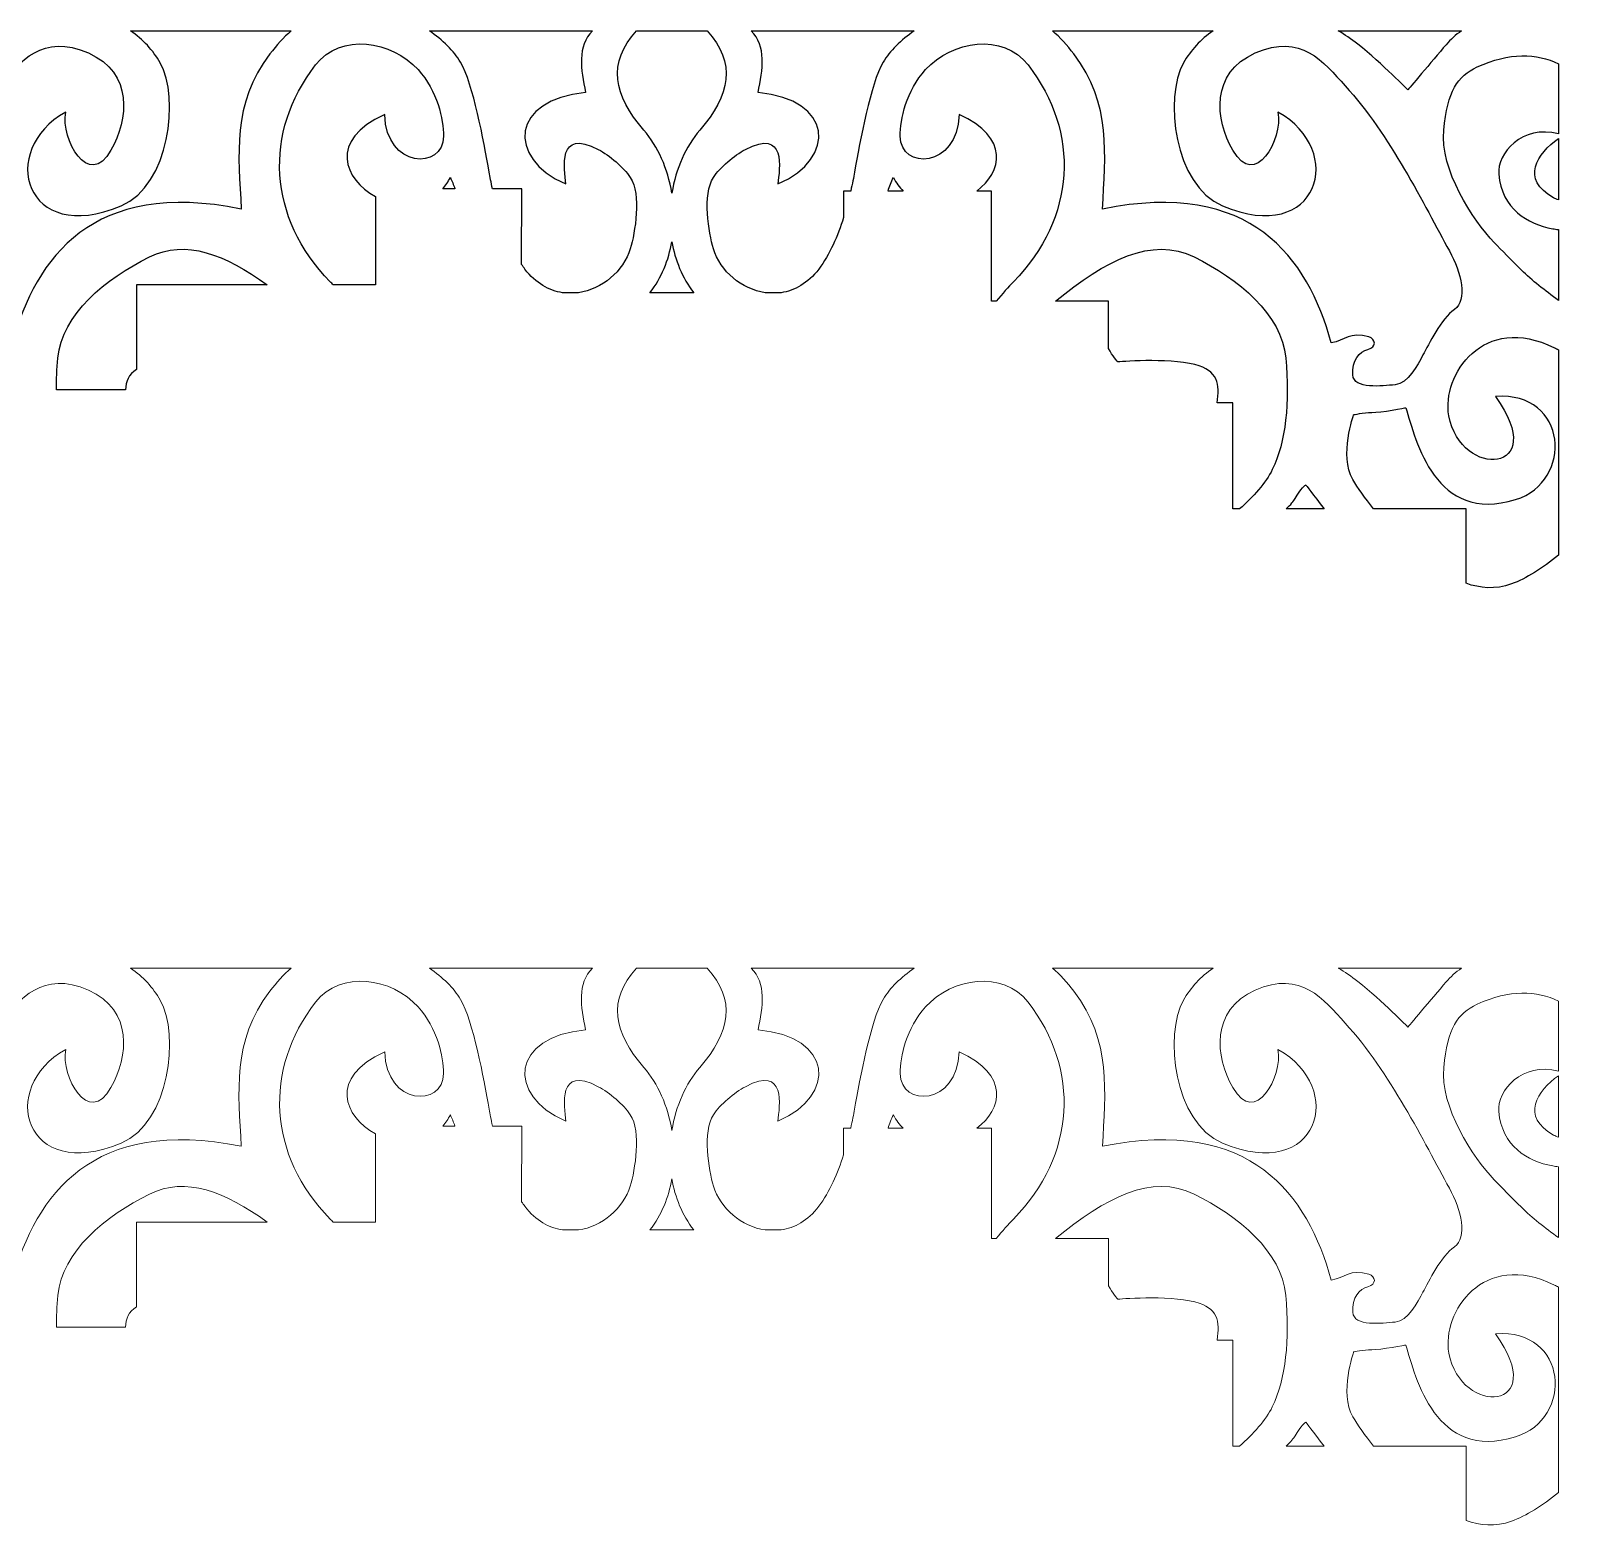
# Model space of a CAD drawing. Header units: centimetres. Extents: x -9 to 9.7, y 4.6 to 13.5.
# Drawn here: x 0.86 to 9.64, y 4.8 to 13.31 of the extents above; entities that cross this region are included whole.
import ezdxf

# ---------------------------------------------------------------- set-up
doc = ezdxf.new("R2010")
doc.units = ezdxf.units.CM
doc.header["$MEASUREMENT"] = 0
doc.layers.add('layer 1', color=7, linetype='Continuous')

msp = doc.modelspace()

# ---------------------------------------------------------------- linework, layer by layer
at = {"layer": 'layer 1', "color": 30}
for points, knots in [([(2.34308, 13.30802), (2.0385, 13.30801), (1.73391, 13.30801), (1.42932, 13.308), (1.42932, 13.308), (1.49969, 13.26013), (1.55732, 13.19779), (1.59796, 13.12579), (1.59796, 13.12579), (1.70825, 12.93037), (1.6536, 12.43004), (1.37613, 12.31313), (1.37613, 12.31313), (0.82835, 12.08234), (0.66854, 12.62852), (1.06048, 12.84582), (1.06048, 12.84582), (1.03166, 12.69177), (1.19007, 12.40363), (1.31753, 12.62916), (1.31753, 12.62916), (1.41665, 12.80456), (1.44681, 13.0683), (1.18912, 13.18266), (1.18912, 13.18266), (0.92881, 13.2982), (0.80169, 13.13095), (0.67798, 12.99578), (0.67798, 12.99578), (0.42371, 12.71796), (0.22859, 12.31746), (0.0852, 12.05657), (0.0852, 12.05657), (0.01716, 11.93276), (-0.01913, 11.77491), (0.05647, 11.72333), (0.05647, 11.72333), (0.13207, 11.67174), (0.20356, 11.5243), (0.23532, 11.4655), (0.23532, 11.4655), (0.26707, 11.4067), (0.3215, 11.30147), (0.39407, 11.29528), (0.39407, 11.29528), (0.46664, 11.28909), (0.62993, 11.26743), (0.63447, 11.35099), (0.63447, 11.35099), (0.63901, 11.43455), (0.59818, 11.48407), (0.54829, 11.49645), (0.54829, 11.49645), (0.4984, 11.50883), (0.50293, 11.55525), (0.54375, 11.56763), (0.54375, 11.56763), (0.64925, 11.59962), (0.68004, 11.54671), (0.75694, 11.53359), (0.75694, 11.53359), (0.89132, 12.01901), (1.21238, 12.46604), (2.05873, 12.29493), (2.05873, 12.29493), (2.04374, 12.60167), (2.00403, 12.89189), (2.22202, 13.17697), (2.22202, 13.17697), (2.26033, 13.22707), (2.29974, 13.27119), (2.34308, 13.30802)], [0, 0, 0, 0, 0.0526316, 0.0526316, 0.0526316, 0.0526316, 0.1052632, 0.1052632, 0.1052632, 0.1052632, 0.1578947, 0.1578947, 0.1578947, 0.1578947, 0.2105263, 0.2105263, 0.2105263, 0.2105263, 0.2631579, 0.2631579, 0.2631579, 0.2631579, 0.3157895, 0.3157895, 0.3157895, 0.3157895, 0.3684211, 0.3684211, 0.3684211, 0.3684211, 0.4210526, 0.4210526, 0.4210526, 0.4210526, 0.4736842, 0.4736842, 0.4736842, 0.4736842, 0.5263158, 0.5263158, 0.5263158, 0.5263158, 0.5789474, 0.5789474, 0.5789474, 0.5789474, 0.6315789, 0.6315789, 0.6315789, 0.6315789, 0.6842105, 0.6842105, 0.6842105, 0.6842105, 0.7368421, 0.7368421, 0.7368421, 0.7368421, 0.7894737, 0.7894737, 0.7894737, 0.7894737, 0.8421053, 0.8421053, 0.8421053, 0.8421053, 0.8947368, 0.8947368, 0.8947368, 0.8947368, 1, 1, 1, 1]), ([(2.58188, 11.86347), (2.66226, 11.86347), (2.74264, 11.86347), (2.82301, 11.86347), (2.82301, 11.86347), (2.82301, 11.86347), (2.82301, 12.36619), (2.82301, 12.36619), (2.82301, 12.36619), (2.64374, 12.46185), (2.55276, 12.68637), (2.87495, 12.83292), (2.87495, 12.83292), (2.88336, 12.52326), (3.2095, 12.51557), (3.2095, 12.70912), (3.2095, 12.70912), (3.2095, 12.80499), (3.17497, 12.96658), (3.06499, 13.08766), (3.06499, 13.08766), (2.91429, 13.25357), (2.62599, 13.29971), (2.48182, 13.11406), (2.48182, 13.11406), (2.18426, 12.73091), (2.21028, 12.24421), (2.56498, 11.88118), (2.56498, 11.88118), (2.57047, 11.87556), (2.57611, 11.86965), (2.58188, 11.86347)], [0, 0, 0, 0, 0.1111111, 0.1111111, 0.1111111, 0.1111111, 0.2222222, 0.2222222, 0.2222222, 0.2222222, 0.3333333, 0.3333333, 0.3333333, 0.3333333, 0.4444444, 0.4444444, 0.4444444, 0.4444444, 0.5555556, 0.5555556, 0.5555556, 0.5555556, 0.6666667, 0.6666667, 0.6666667, 0.6666667, 0.7777778, 0.7777778, 0.7777778, 0.7777778, 1, 1, 1, 1]), ([(3.48831, 12.4102), (3.48831, 12.4102), (3.655, 12.4102), (3.655, 12.4102), (3.655, 12.4102), (3.655, 12.4102), (3.6538, 11.97961), (3.6538, 11.97961), (3.6538, 11.97961), (3.65988, 11.97064), (3.66612, 11.96189), (3.67256, 11.95343), (3.67256, 11.95343), (3.73468, 11.87174), (3.81043, 11.83029), (3.88719, 11.81901), (3.88719, 11.81901), (3.91711, 11.81901), (3.94703, 11.81901), (3.97695, 11.81901), (3.97695, 11.81901), (4.11122, 11.83819), (4.23316, 11.94019), (4.27222, 12.069), (4.27222, 12.069), (4.29944, 12.15875), (4.33573, 12.37849), (4.27222, 12.47443), (4.27222, 12.47443), (4.23452, 12.5314), (4.15404, 12.59982), (4.09012, 12.6337), (4.09012, 12.6337), (3.85396, 12.75889), (3.89756, 12.52189), (3.90482, 12.43729), (3.90482, 12.43729), (3.56398, 12.58679), (3.59427, 12.91867), (4.01822, 12.95723), (4.01822, 12.95723), (3.99047, 13.08978), (3.96997, 13.22133), (4.05682, 13.30805), (4.05682, 13.30805), (3.74764, 13.30804), (3.43847, 13.30804), (3.12929, 13.30803), (3.12929, 13.30803), (3.20458, 13.25714), (3.26898, 13.19385), (3.30609, 13.13055), (3.30609, 13.13055), (3.37866, 13.00675), (3.43763, 12.68488), (3.46938, 12.50538), (3.46938, 12.50538), (3.47403, 12.4791), (3.48024, 12.44662), (3.48831, 12.4102)], [0, 0, 0, 0, 0.0625, 0.0625, 0.0625, 0.0625, 0.125, 0.125, 0.125, 0.125, 0.1875, 0.1875, 0.1875, 0.1875, 0.25, 0.25, 0.25, 0.25, 0.3125, 0.3125, 0.3125, 0.3125, 0.375, 0.375, 0.375, 0.375, 0.4375, 0.4375, 0.4375, 0.4375, 0.5, 0.5, 0.5, 0.5, 0.5625, 0.5625, 0.5625, 0.5625, 0.625, 0.625, 0.625, 0.625, 0.6875, 0.6875, 0.6875, 0.6875, 0.75, 0.75, 0.75, 0.75, 0.8125, 0.8125, 0.8125, 0.8125, 0.875, 0.875, 0.875, 0.875, 1, 1, 1, 1]), ([(4.7099, 13.30806), (4.57573, 13.30806), (4.44156, 13.30805), (4.30739, 13.30805), (4.30739, 13.30805), (4.14173, 13.12736), (4.17647, 12.94184), (4.34933, 12.74369), (4.34933, 12.74369), (4.42967, 12.6516), (4.4857, 12.52339), (4.50865, 12.38552), (4.50865, 12.38552), (4.53161, 12.52339), (4.58763, 12.6516), (4.66797, 12.74369), (4.66797, 12.74369), (4.84084, 12.94184), (4.87557, 13.12736), (4.7099, 13.30806)], [0, 0, 0, 0, 0.1666667, 0.1666667, 0.1666667, 0.1666667, 0.3333333, 0.3333333, 0.3333333, 0.3333333, 0.5, 0.5, 0.5, 0.5, 0.6666667, 0.6666667, 0.6666667, 0.6666667, 1, 1, 1, 1]), ([(5.04035, 11.81901), (5.07027, 11.81901), (5.10019, 11.81901), (5.13011, 11.81901), (5.13011, 11.81901), (5.20687, 11.83029), (5.28262, 11.87174), (5.34475, 11.95343), (5.34475, 11.95343), (5.40708, 12.03539), (5.45255, 12.14313), (5.48516, 12.24584), (5.48516, 12.24584), (5.48516, 12.29634), (5.48516, 12.34685), (5.48516, 12.39736), (5.48516, 12.39736), (5.48516, 12.39736), (5.5261, 12.39736), (5.5261, 12.39736), (5.5261, 12.39736), (5.5356, 12.439), (5.54273, 12.47605), (5.54792, 12.50538), (5.54792, 12.50538), (5.57967, 12.68488), (5.63864, 13.00675), (5.71121, 13.13055), (5.71121, 13.13055), (5.74834, 13.19387), (5.81275, 13.25718), (5.88808, 13.30808), (5.88808, 13.30808), (5.57887, 13.30807), (5.26967, 13.30807), (4.96046, 13.30806), (4.96046, 13.30806), (5.04733, 13.22135), (5.02684, 13.08979), (4.99909, 12.95723), (4.99909, 12.95723), (5.42303, 12.91867), (5.45332, 12.58679), (5.11248, 12.43729), (5.11248, 12.43729), (5.11974, 12.52189), (5.16334, 12.75889), (4.92718, 12.6337), (4.92718, 12.6337), (4.86326, 12.59982), (4.78278, 12.5314), (4.74508, 12.47443), (4.74508, 12.47443), (4.68158, 12.37849), (4.71786, 12.15875), (4.74508, 12.069), (4.74508, 12.069), (4.78414, 11.94019), (4.90608, 11.83818), (5.04035, 11.81901)], [0, 0, 0, 0, 0.0625, 0.0625, 0.0625, 0.0625, 0.125, 0.125, 0.125, 0.125, 0.1875, 0.1875, 0.1875, 0.1875, 0.25, 0.25, 0.25, 0.25, 0.3125, 0.3125, 0.3125, 0.3125, 0.375, 0.375, 0.375, 0.375, 0.4375, 0.4375, 0.4375, 0.4375, 0.5, 0.5, 0.5, 0.5, 0.5625, 0.5625, 0.5625, 0.5625, 0.625, 0.625, 0.625, 0.625, 0.6875, 0.6875, 0.6875, 0.6875, 0.75, 0.75, 0.75, 0.75, 0.8125, 0.8125, 0.8125, 0.8125, 0.875, 0.875, 0.875, 0.875, 1, 1, 1, 1]), ([(6.24335, 12.39736), (6.24335, 12.39736), (6.32669, 12.39736), (6.32669, 12.39736), (6.32669, 12.39736), (6.32669, 12.39736), (6.32669, 11.77057), (6.32669, 11.77057), (6.32669, 11.77057), (6.32669, 11.77057), (6.35432, 11.77057), (6.35432, 11.77057), (6.35432, 11.77057), (6.38985, 11.81339), (6.42322, 11.8514), (6.45232, 11.88118), (6.45232, 11.88118), (6.80703, 12.24421), (6.83304, 12.73091), (6.53548, 13.11406), (6.53548, 13.11406), (6.39131, 13.29971), (6.10301, 13.25357), (5.95231, 13.08766), (5.95231, 13.08766), (5.84233, 12.96658), (5.8078, 12.80499), (5.8078, 12.70912), (5.8078, 12.70912), (5.8078, 12.51557), (6.13394, 12.52326), (6.14235, 12.83292), (6.14235, 12.83292), (6.43345, 12.70051), (6.38719, 12.50448), (6.24335, 12.39736)], [0, 0, 0, 0, 0.1, 0.1, 0.1, 0.1, 0.2, 0.2, 0.2, 0.2, 0.3, 0.3, 0.3, 0.3, 0.4, 0.4, 0.4, 0.4, 0.5, 0.5, 0.5, 0.5, 0.6, 0.6, 0.6, 0.6, 0.7, 0.7, 0.7, 0.7, 0.8, 0.8, 0.8, 0.8, 1, 1, 1, 1]), ([(7.58813, 13.30811), (7.28346, 13.3081), (6.9788, 13.3081), (6.67413, 13.30809), (6.67413, 13.30809), (6.71751, 13.27125), (6.75695, 13.2271), (6.79528, 13.17697), (6.79528, 13.17697), (7.01328, 12.89189), (6.97356, 12.60167), (6.95857, 12.29493), (6.95857, 12.29493), (7.80492, 12.46604), (8.12599, 12.01901), (8.26036, 11.53359), (8.26036, 11.53359), (8.33726, 11.54671), (8.36805, 11.59962), (8.47355, 11.56763), (8.47355, 11.56763), (8.51437, 11.55525), (8.51891, 11.50883), (8.46901, 11.49645), (8.46901, 11.49645), (8.41912, 11.48407), (8.3783, 11.43455), (8.38283, 11.35099), (8.38283, 11.35099), (8.38737, 11.26743), (8.55066, 11.28909), (8.62323, 11.29528), (8.62323, 11.29528), (8.69581, 11.30147), (8.75024, 11.4067), (8.78199, 11.4655), (8.78199, 11.4655), (8.81374, 11.5243), (8.88523, 11.67174), (8.96083, 11.72333), (8.96083, 11.72333), (9.03643, 11.77491), (9.00014, 11.93276), (8.9321, 12.05657), (8.9321, 12.05657), (8.78872, 12.31746), (8.59359, 12.71796), (8.33933, 12.99578), (8.33933, 12.99578), (8.21562, 13.13095), (8.0885, 13.2982), (7.82818, 13.18266), (7.82818, 13.18266), (7.5705, 13.0683), (7.60065, 12.80456), (7.69977, 12.62916), (7.69977, 12.62916), (7.82723, 12.40363), (7.98564, 12.69177), (7.95682, 12.84582), (7.95682, 12.84582), (8.34876, 12.62852), (8.18895, 12.08234), (7.64117, 12.31313), (7.64117, 12.31313), (7.3637, 12.43004), (7.30905, 12.93037), (7.41934, 13.12579), (7.41934, 13.12579), (7.46001, 13.19785), (7.51769, 13.26022), (7.58813, 13.30811)], [0, 0, 0, 0, 0.0526316, 0.0526316, 0.0526316, 0.0526316, 0.1052632, 0.1052632, 0.1052632, 0.1052632, 0.1578947, 0.1578947, 0.1578947, 0.1578947, 0.2105263, 0.2105263, 0.2105263, 0.2105263, 0.2631579, 0.2631579, 0.2631579, 0.2631579, 0.3157895, 0.3157895, 0.3157895, 0.3157895, 0.3684211, 0.3684211, 0.3684211, 0.3684211, 0.4210526, 0.4210526, 0.4210526, 0.4210526, 0.4736842, 0.4736842, 0.4736842, 0.4736842, 0.5263158, 0.5263158, 0.5263158, 0.5263158, 0.5789474, 0.5789474, 0.5789474, 0.5789474, 0.6315789, 0.6315789, 0.6315789, 0.6315789, 0.6842105, 0.6842105, 0.6842105, 0.6842105, 0.7368421, 0.7368421, 0.7368421, 0.7368421, 0.7894737, 0.7894737, 0.7894737, 0.7894737, 0.8421053, 0.8421053, 0.8421053, 0.8421053, 0.8947368, 0.8947368, 0.8947368, 0.8947368, 1, 1, 1, 1]), ([(9.00143, 13.30813), (8.76768, 13.30813), (8.53394, 13.30812), (8.30019, 13.30812), (8.30019, 13.30812), (8.33676, 13.28684), (8.37357, 13.26184), (8.41044, 13.23271), (8.41044, 13.23271), (8.55409, 13.11922), (8.69581, 12.97271), (8.69581, 12.97271), (8.69581, 12.97271), (8.69581, 12.97271), (8.83188, 13.13364), (8.91353, 13.22958), (8.91353, 13.22958), (8.93856, 13.259), (8.96831, 13.28528), (9.00143, 13.30813)], [0, 0, 0, 0, 0.1666667, 0.1666667, 0.1666667, 0.1666667, 0.3333333, 0.3333333, 0.3333333, 0.3333333, 0.5, 0.5, 0.5, 0.5, 0.6666667, 0.6666667, 0.6666667, 0.6666667, 1, 1, 1, 1]), ([(9.55224, 11.77535), (9.55224, 11.90965), (9.55224, 12.04394), (9.55224, 12.17823), (9.55224, 12.17823), (9.54137, 12.17935), (9.53061, 12.18091), (9.51998, 12.18291), (9.51998, 12.18291), (9.37678, 12.2099), (9.23098, 12.29551), (9.21289, 12.493), (9.21289, 12.493), (9.20209, 12.61095), (9.34702, 12.77658), (9.55224, 12.72239), (9.55224, 12.72239), (9.55224, 12.85533), (9.55224, 12.98827), (9.55224, 13.1212), (9.55224, 13.1212), (9.42967, 13.17996), (9.27398, 13.18786), (9.09042, 13.10269), (9.09042, 13.10269), (8.97703, 13.05008), (8.9226, 12.96652), (8.89992, 12.74369), (8.89992, 12.74369), (8.87724, 12.52086), (9.06521, 12.23098), (9.18768, 12.10409), (9.18768, 12.10409), (9.22978, 12.06047), (9.28343, 12.00502), (9.34162, 11.9479), (9.34162, 11.9479), (9.40293, 11.8877), (9.47693, 11.83127), (9.55224, 11.77535)], [0, 0, 0, 0, 0.0909091, 0.0909091, 0.0909091, 0.0909091, 0.1818182, 0.1818182, 0.1818182, 0.1818182, 0.2727273, 0.2727273, 0.2727273, 0.2727273, 0.3636364, 0.3636364, 0.3636364, 0.3636364, 0.4545455, 0.4545455, 0.4545455, 0.4545455, 0.5454545, 0.5454545, 0.5454545, 0.5454545, 0.6363636, 0.6363636, 0.6363636, 0.6363636, 0.7272727, 0.7272727, 0.7272727, 0.7272727, 0.8181818, 0.8181818, 0.8181818, 0.8181818, 1, 1, 1, 1]), ([(9.55224, 12.34648), (9.55224, 12.46316), (9.55224, 12.57984), (9.55224, 12.69652), (9.55224, 12.69652), (9.43304, 12.61135), (9.33473, 12.46443), (9.52511, 12.35889), (9.52511, 12.35889), (9.53401, 12.35395), (9.54306, 12.34983), (9.55224, 12.34648)], [0, 0, 0, 0, 0.25, 0.25, 0.25, 0.25, 0.5, 0.5, 0.5, 0.5, 1, 1, 1, 1]), ([(3.20492, 12.4102), (3.20492, 12.4102), (3.27443, 12.4102), (3.27443, 12.4102), (3.27443, 12.4102), (3.2665, 12.43257), (3.25797, 12.4539), (3.24857, 12.47389), (3.24857, 12.47389), (3.23576, 12.44943), (3.22105, 12.42834), (3.20492, 12.4102)], [0, 0, 0, 0, 0.25, 0.25, 0.25, 0.25, 0.5, 0.5, 0.5, 0.5, 1, 1, 1, 1]), ([(5.73842, 12.39736), (5.73842, 12.39736), (5.82458, 12.39736), (5.82458, 12.39736), (5.82458, 12.39736), (5.80359, 12.41812), (5.78469, 12.4434), (5.76873, 12.47389), (5.76873, 12.47389), (5.75755, 12.4501), (5.74759, 12.42443), (5.73842, 12.39736)], [0, 0, 0, 0, 0.25, 0.25, 0.25, 0.25, 0.5, 0.5, 0.5, 0.5, 1, 1, 1, 1]), ([(1.00712, 11.26597), (1.13848, 11.26597), (1.26984, 11.26597), (1.40121, 11.26597), (1.40121, 11.26597), (1.40241, 11.31482), (1.41784, 11.35405), (1.46238, 11.38175), (1.46238, 11.38175), (1.46239, 11.54232), (1.46239, 11.7029), (1.46238, 11.86347), (1.46238, 11.86347), (1.7104, 11.86347), (1.95841, 11.86347), (2.20643, 11.86347), (2.20643, 11.86347), (1.96814, 12.03691), (1.74332, 12.12491), (1.53711, 12.02258), (1.53711, 12.02258), (1.28763, 11.89878), (1.03816, 11.69762), (1.01548, 11.44693), (1.01548, 11.44693), (1.00987, 11.38487), (1.00703, 11.32434), (1.00712, 11.26597)], [0, 0, 0, 0, 0.125, 0.125, 0.125, 0.125, 0.25, 0.25, 0.25, 0.25, 0.375, 0.375, 0.375, 0.375, 0.5, 0.5, 0.5, 0.5, 0.625, 0.625, 0.625, 0.625, 0.75, 0.75, 0.75, 0.75, 1, 1, 1, 1]), ([(6.69118, 11.77057), (6.69118, 11.77057), (6.9931, 11.77057), (6.9931, 11.77057), (6.9931, 11.77057), (6.9931, 11.77057), (6.9931, 11.50107), (6.9931, 11.50107), (6.9931, 11.50107), (7.01579, 11.4604), (7.04475, 11.42527), (7.04475, 11.42527), (7.04475, 11.42527), (7.04475, 11.42527), (7.32598, 11.45003), (7.48473, 11.40979), (7.48473, 11.40979), (7.61708, 11.37625), (7.62648, 11.29969), (7.61018, 11.19266), (7.61018, 11.19266), (7.61018, 11.19266), (7.69954, 11.19266), (7.69954, 11.19266), (7.69954, 11.19266), (7.69954, 10.97505), (7.69954, 10.79046), (7.69954, 10.58907), (7.69954, 10.58907), (7.69954, 10.58907), (7.73889, 10.58907), (7.73889, 10.58907), (7.73889, 10.58907), (7.81561, 10.65687), (7.88882, 10.73902), (7.92471, 10.81248), (7.92471, 10.81248), (8.00182, 10.97032), (8.0245, 11.19625), (8.00182, 11.44693), (8.00182, 11.44693), (7.97914, 11.69762), (7.72967, 11.89878), (7.4802, 12.02258), (7.4802, 12.02258), (7.23976, 12.14189), (6.97405, 12.00246), (6.69118, 11.77057)], [0, 0, 0, 0, 0.0769231, 0.0769231, 0.0769231, 0.0769231, 0.1538462, 0.1538462, 0.1538462, 0.1538462, 0.2307692, 0.2307692, 0.2307692, 0.2307692, 0.3076923, 0.3076923, 0.3076923, 0.3076923, 0.3846154, 0.3846154, 0.3846154, 0.3846154, 0.4615385, 0.4615385, 0.4615385, 0.4615385, 0.5384615, 0.5384615, 0.5384615, 0.5384615, 0.6153846, 0.6153846, 0.6153846, 0.6153846, 0.6923077, 0.6923077, 0.6923077, 0.6923077, 0.7692308, 0.7692308, 0.7692308, 0.7692308, 0.8461538, 0.8461538, 0.8461538, 0.8461538, 1, 1, 1, 1]), ([(4.38405, 11.81901), (4.46712, 11.81901), (4.55018, 11.81901), (4.63325, 11.81901), (4.63325, 11.81901), (4.56719, 11.90386), (4.5269, 12.00434), (4.50865, 12.10917), (4.50865, 12.10917), (4.49041, 12.00434), (4.45011, 11.90386), (4.38405, 11.81901)], [0, 0, 0, 0, 0.25, 0.25, 0.25, 0.25, 0.5, 0.5, 0.5, 0.5, 1, 1, 1, 1]), ([(8.50106, 10.58907), (8.50106, 10.58907), (9.02676, 10.58907), (9.02676, 10.58907), (9.02676, 10.58907), (9.02676, 10.58907), (9.02676, 10.16606), (9.02676, 10.16606), (9.02676, 10.16606), (9.10618, 10.13795), (9.19311, 10.12885), (9.28547, 10.16256), (9.28547, 10.16256), (9.36803, 10.19269), (9.46441, 10.25278), (9.55224, 10.32544), (9.55224, 10.32544), (9.55224, 10.71484), (9.55224, 11.10423), (9.55224, 11.49363), (9.55224, 11.49363), (9.54495, 11.49808), (9.53766, 11.50213), (9.5304, 11.50573), (9.5304, 11.50573), (9.12591, 11.70645), (8.88636, 11.34895), (8.9294, 11.11888), (8.9294, 11.11888), (8.99758, 10.75449), (9.5104, 10.78748), (9.19474, 11.22874), (9.19474, 11.22874), (9.6071, 11.25938), (9.64195, 10.74512), (9.30815, 10.64226), (9.30815, 10.64226), (8.85143, 10.50153), (8.74183, 10.97794), (8.68375, 11.16466), (8.68375, 11.16466), (8.68375, 11.16466), (8.54159, 11.13744), (8.49169, 11.13744), (8.49169, 11.13744), (8.4418, 11.13744), (8.38737, 11.12506), (8.38737, 11.12506), (8.38737, 11.12506), (8.38737, 11.12506), (8.30572, 10.89295), (8.38283, 10.75677), (8.38283, 10.75677), (8.40962, 10.70946), (8.45193, 10.65007), (8.50106, 10.58907)], [0, 0, 0, 0, 0.0666667, 0.0666667, 0.0666667, 0.0666667, 0.1333333, 0.1333333, 0.1333333, 0.1333333, 0.2, 0.2, 0.2, 0.2, 0.2666667, 0.2666667, 0.2666667, 0.2666667, 0.3333333, 0.3333333, 0.3333333, 0.3333333, 0.4, 0.4, 0.4, 0.4, 0.4666667, 0.4666667, 0.4666667, 0.4666667, 0.5333333, 0.5333333, 0.5333333, 0.5333333, 0.6, 0.6, 0.6, 0.6, 0.6666667, 0.6666667, 0.6666667, 0.6666667, 0.7333333, 0.7333333, 0.7333333, 0.7333333, 0.8, 0.8, 0.8, 0.8, 0.8666667, 0.8666667, 0.8666667, 0.8666667, 1, 1, 1, 1]), ([(8.00383, 10.58907), (8.00383, 10.58907), (8.21973, 10.58907), (8.21973, 10.58907), (8.21973, 10.58907), (8.15761, 10.67037), (8.11559, 10.72567), (8.11559, 10.72567), (8.11559, 10.72567), (8.11559, 10.72567), (8.08535, 10.70504), (8.05511, 10.64829), (8.05511, 10.64829), (8.04789, 10.63475), (8.02945, 10.61414), (8.00383, 10.58907)], [0, 0, 0, 0, 0.2, 0.2, 0.2, 0.2, 0.4, 0.4, 0.4, 0.4, 0.6, 0.6, 0.6, 0.6, 1, 1, 1, 1])]:
    msp.add_open_spline(points, degree=3, knots=knots, dxfattribs=at)
at = {"layer": 'layer 1', "color": 177, "lineweight": 9}
for points, knots in [([(2.34308, 7.9772), (2.0385, 7.97719), (1.73391, 7.97719), (1.42932, 7.97718), (1.42932, 7.97718), (1.49969, 7.92931), (1.55732, 7.86697), (1.59796, 7.79497), (1.59796, 7.79497), (1.70825, 7.59955), (1.6536, 7.09922), (1.37613, 6.98231), (1.37613, 6.98231), (0.82835, 6.75152), (0.66854, 7.2977), (1.06048, 7.515), (1.06048, 7.515), (1.03166, 7.36095), (1.19007, 7.07281), (1.31753, 7.29834), (1.31753, 7.29834), (1.41665, 7.47374), (1.44681, 7.73748), (1.18912, 7.85184), (1.18912, 7.85184), (0.92881, 7.96738), (0.80169, 7.80013), (0.67798, 7.66496), (0.67798, 7.66496), (0.42371, 7.38714), (0.22859, 6.98664), (0.0852, 6.72575), (0.0852, 6.72575), (0.01716, 6.60194), (-0.01913, 6.44409), (0.05647, 6.39251), (0.05647, 6.39251), (0.13207, 6.34092), (0.20356, 6.19348), (0.23532, 6.13468), (0.23532, 6.13468), (0.26707, 6.07588), (0.3215, 5.97065), (0.39407, 5.96446), (0.39407, 5.96446), (0.46664, 5.95827), (0.62993, 5.93661), (0.63447, 6.02017), (0.63447, 6.02017), (0.63901, 6.10373), (0.59818, 6.15325), (0.54829, 6.16563), (0.54829, 6.16563), (0.4984, 6.17801), (0.50293, 6.22443), (0.54375, 6.23681), (0.54375, 6.23681), (0.64925, 6.2688), (0.68004, 6.21589), (0.75694, 6.20277), (0.75694, 6.20277), (0.89132, 6.68819), (1.21238, 7.13522), (2.05873, 6.96411), (2.05873, 6.96411), (2.04374, 7.27085), (2.00403, 7.56107), (2.22202, 7.84615), (2.22202, 7.84615), (2.26033, 7.89625), (2.29974, 7.94037), (2.34308, 7.9772)], [0, 0, 0, 0, 0.0526316, 0.0526316, 0.0526316, 0.0526316, 0.1052632, 0.1052632, 0.1052632, 0.1052632, 0.1578947, 0.1578947, 0.1578947, 0.1578947, 0.2105263, 0.2105263, 0.2105263, 0.2105263, 0.2631579, 0.2631579, 0.2631579, 0.2631579, 0.3157895, 0.3157895, 0.3157895, 0.3157895, 0.3684211, 0.3684211, 0.3684211, 0.3684211, 0.4210526, 0.4210526, 0.4210526, 0.4210526, 0.4736842, 0.4736842, 0.4736842, 0.4736842, 0.5263158, 0.5263158, 0.5263158, 0.5263158, 0.5789474, 0.5789474, 0.5789474, 0.5789474, 0.6315789, 0.6315789, 0.6315789, 0.6315789, 0.6842105, 0.6842105, 0.6842105, 0.6842105, 0.7368421, 0.7368421, 0.7368421, 0.7368421, 0.7894737, 0.7894737, 0.7894737, 0.7894737, 0.8421053, 0.8421053, 0.8421053, 0.8421053, 0.8947368, 0.8947368, 0.8947368, 0.8947368, 1, 1, 1, 1]), ([(2.58188, 6.53265), (2.66226, 6.53265), (2.74264, 6.53265), (2.82301, 6.53265), (2.82301, 6.53265), (2.82301, 6.53265), (2.82301, 7.03537), (2.82301, 7.03537), (2.82301, 7.03537), (2.64374, 7.13103), (2.55276, 7.35555), (2.87495, 7.5021), (2.87495, 7.5021), (2.88336, 7.19244), (3.2095, 7.18475), (3.2095, 7.3783), (3.2095, 7.3783), (3.2095, 7.47417), (3.17497, 7.63576), (3.06499, 7.75684), (3.06499, 7.75684), (2.91429, 7.92275), (2.62599, 7.96889), (2.48182, 7.78324), (2.48182, 7.78324), (2.18426, 7.40009), (2.21028, 6.91339), (2.56498, 6.55036), (2.56498, 6.55036), (2.57047, 6.54474), (2.57611, 6.53883), (2.58188, 6.53265)], [0, 0, 0, 0, 0.1111111, 0.1111111, 0.1111111, 0.1111111, 0.2222222, 0.2222222, 0.2222222, 0.2222222, 0.3333333, 0.3333333, 0.3333333, 0.3333333, 0.4444444, 0.4444444, 0.4444444, 0.4444444, 0.5555556, 0.5555556, 0.5555556, 0.5555556, 0.6666667, 0.6666667, 0.6666667, 0.6666667, 0.7777778, 0.7777778, 0.7777778, 0.7777778, 1, 1, 1, 1]), ([(3.48831, 7.07938), (3.48831, 7.07938), (3.655, 7.07938), (3.655, 7.07938), (3.655, 7.07938), (3.655, 7.07938), (3.6538, 6.64879), (3.6538, 6.64879), (3.6538, 6.64879), (3.65988, 6.63982), (3.66612, 6.63107), (3.67256, 6.62261), (3.67256, 6.62261), (3.73468, 6.54092), (3.81043, 6.49947), (3.88719, 6.48819), (3.88719, 6.48819), (3.91711, 6.48819), (3.94703, 6.48819), (3.97695, 6.48819), (3.97695, 6.48819), (4.11122, 6.50737), (4.23316, 6.60937), (4.27222, 6.73818), (4.27222, 6.73818), (4.29944, 6.82793), (4.33573, 7.04767), (4.27222, 7.14361), (4.27222, 7.14361), (4.23452, 7.20058), (4.15404, 7.269), (4.09012, 7.30288), (4.09012, 7.30288), (3.85396, 7.42807), (3.89756, 7.19107), (3.90482, 7.10647), (3.90482, 7.10647), (3.56398, 7.25597), (3.59427, 7.58785), (4.01822, 7.62641), (4.01822, 7.62641), (3.99047, 7.75896), (3.96997, 7.89051), (4.05682, 7.97723), (4.05682, 7.97723), (3.74764, 7.97722), (3.43847, 7.97722), (3.12929, 7.97721), (3.12929, 7.97721), (3.20458, 7.92632), (3.26898, 7.86303), (3.30609, 7.79973), (3.30609, 7.79973), (3.37866, 7.67593), (3.43763, 7.35406), (3.46938, 7.17456), (3.46938, 7.17456), (3.47403, 7.14828), (3.48024, 7.1158), (3.48831, 7.07938)], [0, 0, 0, 0, 0.0625, 0.0625, 0.0625, 0.0625, 0.125, 0.125, 0.125, 0.125, 0.1875, 0.1875, 0.1875, 0.1875, 0.25, 0.25, 0.25, 0.25, 0.3125, 0.3125, 0.3125, 0.3125, 0.375, 0.375, 0.375, 0.375, 0.4375, 0.4375, 0.4375, 0.4375, 0.5, 0.5, 0.5, 0.5, 0.5625, 0.5625, 0.5625, 0.5625, 0.625, 0.625, 0.625, 0.625, 0.6875, 0.6875, 0.6875, 0.6875, 0.75, 0.75, 0.75, 0.75, 0.8125, 0.8125, 0.8125, 0.8125, 0.875, 0.875, 0.875, 0.875, 1, 1, 1, 1]), ([(4.7099, 7.97724), (4.57573, 7.97724), (4.44156, 7.97723), (4.30739, 7.97723), (4.30739, 7.97723), (4.14173, 7.79654), (4.17647, 7.61102), (4.34933, 7.41287), (4.34933, 7.41287), (4.42967, 7.32078), (4.4857, 7.19257), (4.50865, 7.0547), (4.50865, 7.0547), (4.53161, 7.19257), (4.58763, 7.32078), (4.66797, 7.41287), (4.66797, 7.41287), (4.84084, 7.61102), (4.87557, 7.79654), (4.7099, 7.97724)], [0, 0, 0, 0, 0.1666667, 0.1666667, 0.1666667, 0.1666667, 0.3333333, 0.3333333, 0.3333333, 0.3333333, 0.5, 0.5, 0.5, 0.5, 0.6666667, 0.6666667, 0.6666667, 0.6666667, 1, 1, 1, 1]), ([(5.04035, 6.48819), (5.07027, 6.48819), (5.10019, 6.48819), (5.13011, 6.48819), (5.13011, 6.48819), (5.20687, 6.49947), (5.28262, 6.54092), (5.34475, 6.62261), (5.34475, 6.62261), (5.40708, 6.70457), (5.45255, 6.81231), (5.48516, 6.91502), (5.48516, 6.91502), (5.48516, 6.96552), (5.48516, 7.01603), (5.48516, 7.06654), (5.48516, 7.06654), (5.48516, 7.06654), (5.5261, 7.06654), (5.5261, 7.06654), (5.5261, 7.06654), (5.5356, 7.10818), (5.54273, 7.14523), (5.54792, 7.17456), (5.54792, 7.17456), (5.57967, 7.35406), (5.63864, 7.67593), (5.71121, 7.79973), (5.71121, 7.79973), (5.74834, 7.86305), (5.81275, 7.92636), (5.88808, 7.97726), (5.88808, 7.97726), (5.57887, 7.97725), (5.26967, 7.97725), (4.96046, 7.97724), (4.96046, 7.97724), (5.04733, 7.89053), (5.02684, 7.75897), (4.99909, 7.62641), (4.99909, 7.62641), (5.42303, 7.58785), (5.45332, 7.25597), (5.11248, 7.10647), (5.11248, 7.10647), (5.11974, 7.19107), (5.16334, 7.42807), (4.92718, 7.30288), (4.92718, 7.30288), (4.86326, 7.269), (4.78278, 7.20058), (4.74508, 7.14361), (4.74508, 7.14361), (4.68158, 7.04767), (4.71786, 6.82793), (4.74508, 6.73818), (4.74508, 6.73818), (4.78414, 6.60937), (4.90608, 6.50736), (5.04035, 6.48819)], [0, 0, 0, 0, 0.0625, 0.0625, 0.0625, 0.0625, 0.125, 0.125, 0.125, 0.125, 0.1875, 0.1875, 0.1875, 0.1875, 0.25, 0.25, 0.25, 0.25, 0.3125, 0.3125, 0.3125, 0.3125, 0.375, 0.375, 0.375, 0.375, 0.4375, 0.4375, 0.4375, 0.4375, 0.5, 0.5, 0.5, 0.5, 0.5625, 0.5625, 0.5625, 0.5625, 0.625, 0.625, 0.625, 0.625, 0.6875, 0.6875, 0.6875, 0.6875, 0.75, 0.75, 0.75, 0.75, 0.8125, 0.8125, 0.8125, 0.8125, 0.875, 0.875, 0.875, 0.875, 1, 1, 1, 1]), ([(6.24335, 7.06654), (6.24335, 7.06654), (6.32669, 7.06654), (6.32669, 7.06654), (6.32669, 7.06654), (6.32669, 7.06654), (6.32669, 6.43975), (6.32669, 6.43975), (6.32669, 6.43975), (6.32669, 6.43975), (6.35432, 6.43975), (6.35432, 6.43975), (6.35432, 6.43975), (6.38985, 6.48257), (6.42322, 6.52058), (6.45232, 6.55036), (6.45232, 6.55036), (6.80703, 6.91339), (6.83304, 7.40009), (6.53548, 7.78324), (6.53548, 7.78324), (6.39131, 7.96889), (6.10301, 7.92275), (5.95231, 7.75684), (5.95231, 7.75684), (5.84233, 7.63576), (5.8078, 7.47417), (5.8078, 7.3783), (5.8078, 7.3783), (5.8078, 7.18475), (6.13394, 7.19244), (6.14235, 7.5021), (6.14235, 7.5021), (6.43345, 7.36969), (6.38719, 7.17366), (6.24335, 7.06654)], [0, 0, 0, 0, 0.1, 0.1, 0.1, 0.1, 0.2, 0.2, 0.2, 0.2, 0.3, 0.3, 0.3, 0.3, 0.4, 0.4, 0.4, 0.4, 0.5, 0.5, 0.5, 0.5, 0.6, 0.6, 0.6, 0.6, 0.7, 0.7, 0.7, 0.7, 0.8, 0.8, 0.8, 0.8, 1, 1, 1, 1]), ([(7.58813, 7.97729), (7.28346, 7.97728), (6.9788, 7.97728), (6.67413, 7.97727), (6.67413, 7.97727), (6.71751, 7.94043), (6.75695, 7.89628), (6.79528, 7.84615), (6.79528, 7.84615), (7.01328, 7.56107), (6.97356, 7.27085), (6.95857, 6.96411), (6.95857, 6.96411), (7.80492, 7.13522), (8.12599, 6.68819), (8.26036, 6.20277), (8.26036, 6.20277), (8.33726, 6.21589), (8.36805, 6.2688), (8.47355, 6.23681), (8.47355, 6.23681), (8.51437, 6.22443), (8.51891, 6.17801), (8.46901, 6.16563), (8.46901, 6.16563), (8.41912, 6.15325), (8.3783, 6.10373), (8.38283, 6.02017), (8.38283, 6.02017), (8.38737, 5.93661), (8.55066, 5.95827), (8.62323, 5.96446), (8.62323, 5.96446), (8.69581, 5.97065), (8.75024, 6.07588), (8.78199, 6.13468), (8.78199, 6.13468), (8.81374, 6.19348), (8.88523, 6.34092), (8.96083, 6.39251), (8.96083, 6.39251), (9.03643, 6.44409), (9.00014, 6.60194), (8.9321, 6.72575), (8.9321, 6.72575), (8.78872, 6.98664), (8.59359, 7.38714), (8.33933, 7.66496), (8.33933, 7.66496), (8.21562, 7.80013), (8.0885, 7.96738), (7.82818, 7.85184), (7.82818, 7.85184), (7.5705, 7.73748), (7.60065, 7.47374), (7.69977, 7.29834), (7.69977, 7.29834), (7.82723, 7.07281), (7.98564, 7.36095), (7.95682, 7.515), (7.95682, 7.515), (8.34876, 7.2977), (8.18895, 6.75152), (7.64117, 6.98231), (7.64117, 6.98231), (7.3637, 7.09922), (7.30905, 7.59955), (7.41934, 7.79497), (7.41934, 7.79497), (7.46001, 7.86703), (7.51769, 7.9294), (7.58813, 7.97729)], [0, 0, 0, 0, 0.0526316, 0.0526316, 0.0526316, 0.0526316, 0.1052632, 0.1052632, 0.1052632, 0.1052632, 0.1578947, 0.1578947, 0.1578947, 0.1578947, 0.2105263, 0.2105263, 0.2105263, 0.2105263, 0.2631579, 0.2631579, 0.2631579, 0.2631579, 0.3157895, 0.3157895, 0.3157895, 0.3157895, 0.3684211, 0.3684211, 0.3684211, 0.3684211, 0.4210526, 0.4210526, 0.4210526, 0.4210526, 0.4736842, 0.4736842, 0.4736842, 0.4736842, 0.5263158, 0.5263158, 0.5263158, 0.5263158, 0.5789474, 0.5789474, 0.5789474, 0.5789474, 0.6315789, 0.6315789, 0.6315789, 0.6315789, 0.6842105, 0.6842105, 0.6842105, 0.6842105, 0.7368421, 0.7368421, 0.7368421, 0.7368421, 0.7894737, 0.7894737, 0.7894737, 0.7894737, 0.8421053, 0.8421053, 0.8421053, 0.8421053, 0.8947368, 0.8947368, 0.8947368, 0.8947368, 1, 1, 1, 1]), ([(9.00143, 7.97731), (8.76768, 7.97731), (8.53394, 7.9773), (8.30019, 7.9773), (8.30019, 7.9773), (8.33676, 7.95602), (8.37357, 7.93102), (8.41044, 7.90189), (8.41044, 7.90189), (8.55409, 7.7884), (8.69581, 7.64189), (8.69581, 7.64189), (8.69581, 7.64189), (8.69581, 7.64189), (8.83188, 7.80282), (8.91353, 7.89876), (8.91353, 7.89876), (8.93856, 7.92818), (8.96831, 7.95446), (9.00143, 7.97731)], [0, 0, 0, 0, 0.1666667, 0.1666667, 0.1666667, 0.1666667, 0.3333333, 0.3333333, 0.3333333, 0.3333333, 0.5, 0.5, 0.5, 0.5, 0.6666667, 0.6666667, 0.6666667, 0.6666667, 1, 1, 1, 1]), ([(9.55224, 6.44453), (9.55224, 6.57883), (9.55224, 6.71312), (9.55224, 6.84741), (9.55224, 6.84741), (9.54137, 6.84853), (9.53061, 6.85009), (9.51998, 6.85209), (9.51998, 6.85209), (9.37678, 6.87908), (9.23098, 6.96469), (9.21289, 7.16218), (9.21289, 7.16218), (9.20209, 7.28013), (9.34702, 7.44576), (9.55224, 7.39157), (9.55224, 7.39157), (9.55224, 7.52451), (9.55224, 7.65745), (9.55224, 7.79038), (9.55224, 7.79038), (9.42967, 7.84914), (9.27398, 7.85704), (9.09042, 7.77187), (9.09042, 7.77187), (8.97703, 7.71926), (8.9226, 7.6357), (8.89992, 7.41287), (8.89992, 7.41287), (8.87724, 7.19004), (9.06521, 6.90016), (9.18768, 6.77327), (9.18768, 6.77327), (9.22978, 6.72965), (9.28343, 6.6742), (9.34162, 6.61708), (9.34162, 6.61708), (9.40293, 6.55688), (9.47693, 6.50045), (9.55224, 6.44453)], [0, 0, 0, 0, 0.0909091, 0.0909091, 0.0909091, 0.0909091, 0.1818182, 0.1818182, 0.1818182, 0.1818182, 0.2727273, 0.2727273, 0.2727273, 0.2727273, 0.3636364, 0.3636364, 0.3636364, 0.3636364, 0.4545455, 0.4545455, 0.4545455, 0.4545455, 0.5454545, 0.5454545, 0.5454545, 0.5454545, 0.6363636, 0.6363636, 0.6363636, 0.6363636, 0.7272727, 0.7272727, 0.7272727, 0.7272727, 0.8181818, 0.8181818, 0.8181818, 0.8181818, 1, 1, 1, 1]), ([(9.55224, 7.01566), (9.55224, 7.13234), (9.55224, 7.24902), (9.55224, 7.3657), (9.55224, 7.3657), (9.43304, 7.28053), (9.33473, 7.13361), (9.52511, 7.02807), (9.52511, 7.02807), (9.53401, 7.02313), (9.54306, 7.01901), (9.55224, 7.01566)], [0, 0, 0, 0, 0.25, 0.25, 0.25, 0.25, 0.5, 0.5, 0.5, 0.5, 1, 1, 1, 1]), ([(3.20492, 7.07938), (3.20492, 7.07938), (3.27443, 7.07938), (3.27443, 7.07938), (3.27443, 7.07938), (3.2665, 7.10175), (3.25797, 7.12308), (3.24857, 7.14307), (3.24857, 7.14307), (3.23576, 7.11861), (3.22105, 7.09752), (3.20492, 7.07938)], [0, 0, 0, 0, 0.25, 0.25, 0.25, 0.25, 0.5, 0.5, 0.5, 0.5, 1, 1, 1, 1]), ([(5.73842, 7.06654), (5.73842, 7.06654), (5.82458, 7.06654), (5.82458, 7.06654), (5.82458, 7.06654), (5.80359, 7.0873), (5.78469, 7.11258), (5.76873, 7.14307), (5.76873, 7.14307), (5.75755, 7.11928), (5.74759, 7.09361), (5.73842, 7.06654)], [0, 0, 0, 0, 0.25, 0.25, 0.25, 0.25, 0.5, 0.5, 0.5, 0.5, 1, 1, 1, 1]), ([(1.00712, 5.93515), (1.13848, 5.93515), (1.26984, 5.93515), (1.40121, 5.93515), (1.40121, 5.93515), (1.40241, 5.984), (1.41784, 6.02323), (1.46238, 6.05093), (1.46238, 6.05093), (1.46239, 6.2115), (1.46239, 6.37208), (1.46238, 6.53265), (1.46238, 6.53265), (1.7104, 6.53265), (1.95841, 6.53265), (2.20643, 6.53265), (2.20643, 6.53265), (1.96814, 6.70609), (1.74332, 6.79409), (1.53711, 6.69176), (1.53711, 6.69176), (1.28763, 6.56796), (1.03816, 6.3668), (1.01548, 6.11611), (1.01548, 6.11611), (1.00987, 6.05405), (1.00703, 5.99352), (1.00712, 5.93515)], [0, 0, 0, 0, 0.125, 0.125, 0.125, 0.125, 0.25, 0.25, 0.25, 0.25, 0.375, 0.375, 0.375, 0.375, 0.5, 0.5, 0.5, 0.5, 0.625, 0.625, 0.625, 0.625, 0.75, 0.75, 0.75, 0.75, 1, 1, 1, 1]), ([(4.38405, 6.48819), (4.46712, 6.48819), (4.55018, 6.48819), (4.63325, 6.48819), (4.63325, 6.48819), (4.56719, 6.57304), (4.5269, 6.67352), (4.50865, 6.77835), (4.50865, 6.77835), (4.49041, 6.67352), (4.45011, 6.57304), (4.38405, 6.48819)], [0, 0, 0, 0, 0.25, 0.25, 0.25, 0.25, 0.5, 0.5, 0.5, 0.5, 1, 1, 1, 1]), ([(6.69118, 6.43975), (6.69118, 6.43975), (6.9931, 6.43975), (6.9931, 6.43975), (6.9931, 6.43975), (6.9931, 6.43975), (6.9931, 6.17025), (6.9931, 6.17025), (6.9931, 6.17025), (7.01579, 6.12958), (7.04475, 6.09445), (7.04475, 6.09445), (7.04475, 6.09445), (7.04475, 6.09445), (7.32598, 6.11921), (7.48473, 6.07897), (7.48473, 6.07897), (7.61708, 6.04543), (7.62648, 5.96887), (7.61018, 5.86184), (7.61018, 5.86184), (7.61018, 5.86184), (7.69954, 5.86184), (7.69954, 5.86184), (7.69954, 5.86184), (7.69954, 5.64423), (7.69954, 5.45964), (7.69954, 5.25825), (7.69954, 5.25825), (7.69954, 5.25825), (7.73889, 5.25825), (7.73889, 5.25825), (7.73889, 5.25825), (7.81561, 5.32605), (7.88882, 5.4082), (7.92471, 5.48166), (7.92471, 5.48166), (8.00182, 5.6395), (8.0245, 5.86543), (8.00182, 6.11611), (8.00182, 6.11611), (7.97914, 6.3668), (7.72967, 6.56796), (7.4802, 6.69176), (7.4802, 6.69176), (7.23976, 6.81107), (6.97405, 6.67164), (6.69118, 6.43975)], [0, 0, 0, 0, 0.0769231, 0.0769231, 0.0769231, 0.0769231, 0.1538462, 0.1538462, 0.1538462, 0.1538462, 0.2307692, 0.2307692, 0.2307692, 0.2307692, 0.3076923, 0.3076923, 0.3076923, 0.3076923, 0.3846154, 0.3846154, 0.3846154, 0.3846154, 0.4615385, 0.4615385, 0.4615385, 0.4615385, 0.5384615, 0.5384615, 0.5384615, 0.5384615, 0.6153846, 0.6153846, 0.6153846, 0.6153846, 0.6923077, 0.6923077, 0.6923077, 0.6923077, 0.7692308, 0.7692308, 0.7692308, 0.7692308, 0.8461538, 0.8461538, 0.8461538, 0.8461538, 1, 1, 1, 1]), ([(8.50106, 5.25825), (8.50106, 5.25825), (9.02676, 5.25825), (9.02676, 5.25825), (9.02676, 5.25825), (9.02676, 5.25825), (9.02676, 4.83524), (9.02676, 4.83524), (9.02676, 4.83524), (9.10618, 4.80713), (9.19311, 4.79803), (9.28547, 4.83174), (9.28547, 4.83174), (9.36803, 4.86187), (9.46441, 4.92196), (9.55224, 4.99462), (9.55224, 4.99462), (9.55224, 5.38402), (9.55224, 5.77341), (9.55224, 6.16281), (9.55224, 6.16281), (9.54495, 6.16726), (9.53766, 6.17131), (9.5304, 6.17491), (9.5304, 6.17491), (9.12591, 6.37563), (8.88636, 6.01813), (8.9294, 5.78806), (8.9294, 5.78806), (8.99758, 5.42367), (9.5104, 5.45666), (9.19474, 5.89792), (9.19474, 5.89792), (9.6071, 5.92856), (9.64195, 5.4143), (9.30815, 5.31144), (9.30815, 5.31144), (8.85143, 5.17071), (8.74183, 5.64712), (8.68375, 5.83384), (8.68375, 5.83384), (8.68375, 5.83384), (8.54159, 5.80662), (8.49169, 5.80662), (8.49169, 5.80662), (8.4418, 5.80662), (8.38737, 5.79424), (8.38737, 5.79424), (8.38737, 5.79424), (8.38737, 5.79424), (8.30572, 5.56213), (8.38283, 5.42595), (8.38283, 5.42595), (8.40962, 5.37864), (8.45193, 5.31925), (8.50106, 5.25825)], [0, 0, 0, 0, 0.0666667, 0.0666667, 0.0666667, 0.0666667, 0.1333333, 0.1333333, 0.1333333, 0.1333333, 0.2, 0.2, 0.2, 0.2, 0.2666667, 0.2666667, 0.2666667, 0.2666667, 0.3333333, 0.3333333, 0.3333333, 0.3333333, 0.4, 0.4, 0.4, 0.4, 0.4666667, 0.4666667, 0.4666667, 0.4666667, 0.5333333, 0.5333333, 0.5333333, 0.5333333, 0.6, 0.6, 0.6, 0.6, 0.6666667, 0.6666667, 0.6666667, 0.6666667, 0.7333333, 0.7333333, 0.7333333, 0.7333333, 0.8, 0.8, 0.8, 0.8, 0.8666667, 0.8666667, 0.8666667, 0.8666667, 1, 1, 1, 1]), ([(8.00383, 5.25825), (8.00383, 5.25825), (8.21973, 5.25825), (8.21973, 5.25825), (8.21973, 5.25825), (8.15761, 5.33955), (8.11559, 5.39485), (8.11559, 5.39485), (8.11559, 5.39485), (8.11559, 5.39485), (8.08535, 5.37422), (8.05511, 5.31747), (8.05511, 5.31747), (8.04789, 5.30393), (8.02945, 5.28332), (8.00383, 5.25825)], [0, 0, 0, 0, 0.2, 0.2, 0.2, 0.2, 0.4, 0.4, 0.4, 0.4, 0.6, 0.6, 0.6, 0.6, 1, 1, 1, 1])]:
    msp.add_open_spline(points, degree=3, knots=knots, dxfattribs=at)

doc.saveas('drawing.dxf')
